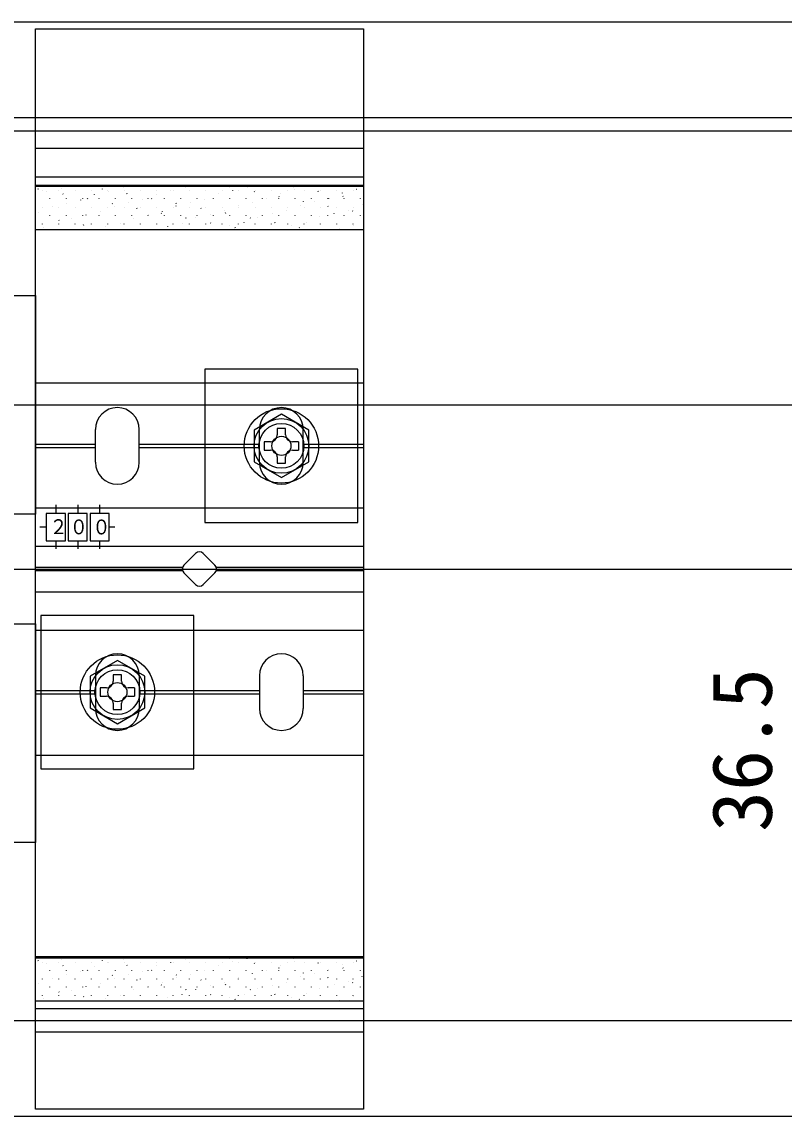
# Model space of a CAD drawing. Units: millimetres, scale not verified. Extents: x -876 to 875, y -1310 to 1303.
# Drawn here: x 431.3 to 570.7, y 793 to 993 of the extents above; entities that cross this region are included whole.
import ezdxf
from ezdxf.enums import TextEntityAlignment as Align

# ---------------------------------------------------------------- set-up
doc = ezdxf.new("R2010")
doc.units = ezdxf.units.MM
doc.header["$LTSCALE"] = 6
for name, color, linetype in [('0-3_YKK_12', 2, 'Continuous'), ('0-4_YKK_13', 4, 'Continuous'), ('0-5_YKK_D', 6, 'Continuous'), ('0-7_YSS_K', 3, 'Continuous')]:
    doc.layers.add(name, color=color, linetype=linetype)
doc.styles.add('ＭＳ ゴシック', font='')
doc.styles.get('ＭＳ ゴシック').set_extended_font_data('MS Gothic')

msp = doc.modelspace()

# ---------------------------------------------------------------- linework, layer by layer
at = {"layer": '0-3_YKK_12'}
for p, q in [((203.62, 993.001), (805, 993.001)), ((678.772, 973.001), (-296.228, 973.001)), ((-296.228, 923.001), (678.772, 923.001)), ((203.62, 793.001), (805, 793.001))]:
    msp.add_line(p, q, dxfattribs=at)
at = {"layer": '0-4_YKK_13'}
for p, q in [((433.772, 969.901), (493.772, 969.901)), ((433.772, 964.704), (493.772, 964.704)), ((433.772, 963.176), (493.772, 963.176)), ((433.772, 955.016), (433.772, 963.176)), ((433.772, 962.989), (493.772, 962.989)), ((434.347, 962.384), (434.292, 962.467)), ((435.071, 962.092), (435.071, 962.142)), ((438.061, 962.092), (438.061, 962.142)), ((438.483, 962.581), (438.48, 962.591)), ((441.051, 962.092), (441.051, 962.142)), ((444.041, 962.092), (444.041, 962.142)), ((446.077, 962.42), (446.022, 962.503)), ((447.031, 962.092), (447.031, 962.142)), ((447.191, 962.059), (447.188, 962.069)), ((449.82, 962.658), (449.817, 962.667)), ((450.021, 962.092), (450.021, 962.142)), ((453.011, 962.092), (453.011, 962.142)), ((456.001, 962.092), (456.001, 962.142)), ((458.528, 962.136), (458.524, 962.145)), ((458.991, 962.092), (458.991, 962.142)), ((461.157, 962.735), (461.153, 962.744)), ((461.981, 962.092), (461.981, 962.142)), ((464.971, 962.092), (464.971, 962.142)), ((467.961, 962.092), (467.961, 962.142)), ((469.332, 962.8), (469.277, 962.883)), ((469.865, 962.212), (469.861, 962.222)), ((470.951, 962.092), (470.951, 962.142)), ((472.493, 962.811), (472.49, 962.821)), ((473.941, 962.092), (473.941, 962.142)), ((476.931, 962.092), (476.931, 962.142)), ((479.921, 962.092), (479.921, 962.142)), ((481.061, 962.836), (481.006, 962.919)), ((481.201, 962.289), (481.198, 962.299)), ((482.911, 962.092), (482.911, 962.142)), ((483.83, 962.888), (483.827, 962.897)), ((485.565, 961.952), (485.509, 962.035)), ((485.901, 962.092), (485.901, 962.142)), ((488.891, 962.092), (488.891, 962.142)), ((491.881, 962.092), (491.881, 962.142)), ((492.538, 962.366), (492.534, 962.375)), ((435.855, 961.983), (435.851, 961.992)), ((436.446, 960.667), (436.446, 960.717)), ((438.85, 961.499), (438.795, 961.582)), ((439.436, 960.667), (439.436, 960.717)), ((442.084, 960.437), (442.08, 960.447)), ((442.426, 960.667), (442.426, 960.717)), ((443.354, 960.615), (443.298, 960.698)), ((444.579, 961.413), (444.576, 961.423)), ((445.416, 960.667), (445.416, 960.717)), ((448.406, 960.667), (448.406, 960.717)), ((450.58, 961.535), (450.525, 961.618)), ((451.396, 960.667), (451.396, 960.717)), ((453.42, 960.514), (453.417, 960.523)), ((454.386, 960.667), (454.386, 960.717)), ((455.083, 960.651), (455.028, 960.734)), ((455.916, 961.49), (455.912, 961.499)), ((457.376, 960.667), (457.376, 960.717)), ((460.366, 960.667), (460.366, 960.717)), ((462.128, 959.992), (462.125, 960.001)), ((463.356, 960.667), (463.356, 960.717)), ((464.757, 960.591), (464.754, 960.6)), ((466.346, 960.667), (466.346, 960.717)), ((467.252, 961.566), (467.249, 961.576)), ((469.336, 960.667), (469.336, 960.717)), ((472.326, 960.667), (472.326, 960.717)), ((473.465, 960.068), (473.461, 960.078)), ((473.835, 961.916), (473.78, 961.999)), ((475.316, 960.667), (475.316, 960.717)), ((476.094, 960.667), (476.09, 960.677)), ((478.338, 961.031), (478.283, 961.115)), ((478.306, 960.667), (478.306, 960.717)), ((478.589, 961.643), (478.586, 961.653)), ((481.296, 960.667), (481.296, 960.717)), ((482.841, 960.147), (482.786, 960.23)), ((484.286, 960.667), (484.286, 960.717)), ((484.801, 960.145), (484.798, 960.154)), ((487.276, 960.667), (487.276, 960.717)), ((487.43, 960.744), (487.427, 960.753)), ((489.926, 961.72), (489.922, 961.729)), ((490.068, 961.067), (490.013, 961.15)), ((490.266, 960.667), (490.266, 960.717)), ((493.256, 960.667), (493.256, 960.717)), ((434.347, 958.216), (434.344, 958.226)), ((435.071, 959.052), (435.071, 959.102)), ((436.843, 959.192), (436.839, 959.202)), ((438.061, 959.052), (438.061, 959.102)), ((439.455, 959.838), (439.451, 959.848)), ((441.051, 959.052), (441.051, 959.102)), ((444.041, 959.052), (444.041, 959.102)), ((445.684, 958.293), (445.681, 958.302)), ((447.031, 959.052), (447.031, 959.102)), ((447.857, 959.73), (447.802, 959.814)), ((448.179, 959.269), (448.176, 959.278)), ((450.021, 959.052), (450.021, 959.102)), ((450.791, 959.915), (450.788, 959.924)), ((452.36, 958.846), (452.305, 958.929)), ((453.011, 959.052), (453.011, 959.102)), ((456.001, 959.052), (456.001, 959.102)), ((456.863, 957.961), (456.808, 958.045)), ((457.021, 958.37), (457.017, 958.379)), ((458.991, 959.052), (458.991, 959.102)), ((459.516, 959.346), (459.513, 959.355)), ((459.586, 959.766), (459.531, 959.85)), ((461.981, 959.052), (461.981, 959.102)), ((464.09, 958.882), (464.034, 958.965)), ((464.971, 959.052), (464.971, 959.102)), ((467.961, 959.052), (467.961, 959.102)), ((468.357, 958.446), (468.354, 958.456)), ((468.593, 957.997), (468.538, 958.081)), ((470.853, 959.422), (470.849, 959.432)), ((470.951, 959.052), (470.951, 959.102)), ((473.941, 959.052), (473.941, 959.102)), ((476.931, 959.052), (476.931, 959.102)), ((479.694, 958.523), (479.691, 958.532)), ((479.921, 959.052), (479.921, 959.102)), ((482.189, 959.499), (482.186, 959.508)), ((482.911, 959.052), (482.911, 959.102)), ((485.901, 959.052), (485.901, 959.102)), ((487.345, 959.262), (487.289, 959.346)), ((488.402, 958.001), (488.398, 958.01)), ((488.891, 959.052), (488.891, 959.102)), ((491.031, 958.6), (491.027, 958.609)), ((491.848, 958.378), (491.793, 958.461)), ((491.881, 959.052), (491.881, 959.102)), ((493.526, 959.576), (493.523, 959.585)), ((435.071, 956.012), (435.071, 956.062)), ((436.446, 957.627), (436.446, 957.677)), ((437.947, 956.072), (437.944, 956.082)), ((438.111, 956.696), (438.056, 956.78)), ((438.061, 956.012), (438.061, 956.062)), ((439.436, 957.627), (439.436, 957.677)), ((440.443, 957.048), (440.439, 957.058)), ((441.051, 956.012), (441.051, 956.062)), ((442.426, 957.627), (442.426, 957.677)), ((443.055, 957.694), (443.052, 957.704)), ((444.041, 956.012), (444.041, 956.062)), ((445.416, 957.627), (445.416, 957.677)), ((447.031, 956.012), (447.031, 956.062)), ((448.406, 957.627), (448.406, 957.677)), ((449.284, 956.149), (449.281, 956.158)), ((450.021, 956.012), (450.021, 956.062)), ((451.396, 957.627), (451.396, 957.677)), ((451.779, 957.125), (451.776, 957.134)), ((453.011, 956.012), (453.011, 956.062)), ((454.386, 957.627), (454.386, 957.677)), ((454.392, 957.771), (454.388, 957.78)), ((456.001, 956.012), (456.001, 956.062)), ((457.376, 957.627), (457.376, 957.677)), ((458.991, 956.012), (458.991, 956.062)), ((460.366, 957.627), (460.366, 957.677)), ((460.621, 956.225), (460.617, 956.235)), ((461.366, 957.077), (461.311, 957.16)), ((461.981, 956.012), (461.981, 956.062)), ((463.116, 957.201), (463.113, 957.211)), ((463.356, 957.627), (463.356, 957.677)), ((464.971, 956.012), (464.971, 956.062)), ((465.728, 957.847), (465.725, 957.857)), ((465.87, 956.192), (465.814, 956.276)), ((466.346, 957.627), (466.346, 957.677)), ((467.961, 956.012), (467.961, 956.062)), ((469.336, 957.627), (469.336, 957.677)), ((470.951, 956.012), (470.951, 956.062)), ((471.957, 956.302), (471.954, 956.312)), ((472.326, 957.627), (472.326, 957.677)), ((473.096, 957.113), (473.041, 957.196)), ((473.941, 956.012), (473.941, 956.062)), ((474.453, 957.278), (474.449, 957.287)), ((475.316, 957.627), (475.316, 957.677)), ((476.931, 956.012), (476.931, 956.062)), ((477.065, 957.924), (477.062, 957.933)), ((477.599, 956.228), (477.544, 956.312)), ((478.306, 957.627), (478.306, 957.677)), ((479.921, 956.012), (479.921, 956.062)), ((481.296, 957.627), (481.296, 957.677)), ((482.911, 956.012), (482.911, 956.062)), ((483.294, 956.379), (483.291, 956.388)), ((484.286, 957.627), (484.286, 957.677)), ((485.789, 957.355), (485.786, 957.364)), ((485.901, 956.012), (485.901, 956.062)), ((487.276, 957.627), (487.276, 957.677)), ((488.891, 956.012), (488.891, 956.062)), ((490.266, 957.627), (490.266, 957.677)), ((491.881, 956.012), (491.881, 956.062)), ((493.256, 957.627), (493.256, 957.677)), ((435.319, 955.473), (435.315, 955.483)), ((442.615, 955.812), (442.559, 955.895)), ((446.655, 955.55), (446.652, 955.559)), ((457.992, 955.627), (457.989, 955.636)), ((466.716, 955.057), (466.713, 955.067)), ((469.329, 955.703), (469.325, 955.713)), ((470.373, 955.308), (470.318, 955.391)), ((478.053, 955.134), (478.05, 955.143)), ((480.665, 955.78), (480.662, 955.789)), ((482.102, 955.344), (482.047, 955.427)), ((489.39, 955.211), (489.386, 955.22)), ((492.002, 955.857), (491.999, 955.866)), ((433.772, 927.001), (493.772, 927.001)), ((444.772, 912.501), (444.772, 918.501)), ((452.772, 912.501), (452.772, 918.501)), ((474.772, 912.501), (474.772, 918.501)), ((479.522, 918.651), (478.022, 918.651)), ((478.022, 918.651), (478.022, 917.501)), ((479.522, 917.501), (479.522, 918.651)), ((482.772, 912.501), (482.772, 918.501)), ((476.772, 916.251), (475.622, 916.251)), ((481.922, 916.251), (480.772, 916.251)), ((481.922, 916.251), (481.922, 914.751)), ((433.772, 915.801), (444.772, 915.801)), ((433.772, 915.201), (444.772, 915.201)), ((452.772, 915.801), (474.772, 915.801)), ((452.772, 915.201), (474.772, 915.201)), ((480.772, 914.751), (481.922, 914.751)), ((482.772, 915.801), (493.772, 915.801)), ((482.772, 915.201), (493.772, 915.201)), ((478.022, 913.501), (478.022, 912.351)), ((478.022, 912.351), (479.522, 912.351)), ((479.522, 912.351), (479.522, 913.501)), ((433.772, 904.151), (493.772, 904.151)), ((437.522, 904.71), (437.522, 903.151)), ((441.522, 904.71), (441.522, 903.151)), ((445.522, 904.71), (445.522, 903.151)), ((435.772, 900.651), (434.601, 900.651)), ((448.306, 900.651), (447.272, 900.651)), ((437.522, 898.151), (437.522, 896.676)), ((441.522, 898.151), (441.522, 896.676)), ((445.522, 898.151), (445.522, 896.676)), ((433.772, 897.151), (493.772, 897.151)), ((460.943, 893.708), (463.065, 895.829)), ((464.479, 895.829), (466.6, 893.708)), ((460.697, 893.301), (433.772, 893.301)), ((433.772, 892.701), (460.697, 892.701)), ((463.065, 890.172), (460.943, 892.293)), ((466.6, 892.293), (464.479, 890.172)), ((493.772, 893.301), (466.847, 893.301)), ((466.847, 892.701), (493.772, 892.701)), ((433.772, 888.851), (493.772, 888.851)), ((433.772, 881.851), (493.772, 881.851)), ((444.772, 873.501), (444.772, 867.501)), ((449.522, 873.651), (448.022, 873.651)), ((448.022, 873.651), (448.022, 872.501)), ((449.522, 872.501), (449.522, 873.651)), ((452.772, 873.501), (452.772, 867.501)), ((474.772, 873.501), (474.772, 867.501)), ((482.772, 873.501), (482.772, 867.501)), ((433.772, 870.801), (444.772, 870.801)), ((433.772, 870.201), (444.772, 870.201)), ((446.772, 871.251), (445.622, 871.251)), ((451.922, 871.251), (450.772, 871.251)), ((451.922, 871.251), (451.922, 869.751)), ((452.772, 870.801), (474.772, 870.801)), ((452.772, 870.201), (474.772, 870.201)), ((482.772, 870.801), (493.772, 870.801)), ((482.772, 870.201), (493.772, 870.201)), ((448.022, 868.501), (448.022, 867.351)), ((449.522, 867.351), (449.522, 868.501)), ((450.772, 869.751), (451.922, 869.751)), ((448.022, 867.351), (449.522, 867.351)), ((433.772, 859.001), (493.772, 859.001)), ((433.772, 813.982), (433.772, 822.203)), ((433.772, 822.203), (493.772, 822.203)), ((433.772, 821.955), (493.772, 821.955)), ((434.347, 821.35), (434.292, 821.433)), ((435.071, 821.058), (435.071, 821.108)), ((435.855, 820.949), (435.851, 820.958)), ((438.061, 821.058), (438.061, 821.108)), ((438.483, 821.548), (438.48, 821.557)), ((438.85, 820.466), (438.795, 820.549)), ((441.051, 821.058), (441.051, 821.108)), ((444.041, 821.058), (444.041, 821.108)), ((444.579, 820.38), (444.576, 820.389)), ((446.077, 821.386), (446.022, 821.469)), ((447.031, 821.058), (447.031, 821.108)), ((447.191, 821.026), (447.188, 821.035)), ((449.82, 821.624), (449.817, 821.634)), ((450.021, 821.058), (450.021, 821.108)), ((450.58, 820.501), (450.525, 820.585)), ((453.011, 821.058), (453.011, 821.108)), ((455.916, 820.456), (455.912, 820.466)), ((456.001, 821.058), (456.001, 821.108)), ((458.528, 821.102), (458.524, 821.112)), ((458.991, 821.058), (458.991, 821.108)), ((461.157, 821.701), (461.153, 821.711)), ((461.981, 821.058), (461.981, 821.108)), ((464.971, 821.058), (464.971, 821.108)), ((467.252, 820.533), (467.249, 820.542)), ((467.961, 821.058), (467.961, 821.108)), ((469.332, 821.766), (469.277, 821.85)), ((469.865, 821.179), (469.861, 821.188)), ((470.951, 821.058), (470.951, 821.108)), ((472.493, 821.778), (472.49, 821.787)), ((473.835, 820.882), (473.78, 820.965)), ((473.941, 821.058), (473.941, 821.108)), ((476.931, 821.058), (476.931, 821.108)), ((478.338, 819.998), (478.283, 820.081)), ((478.589, 820.61), (478.586, 820.619)), ((479.921, 821.058), (479.921, 821.108)), ((481.061, 821.802), (481.006, 821.886)), ((481.201, 821.256), (481.198, 821.265)), ((482.911, 821.058), (482.911, 821.108)), ((483.83, 821.854), (483.827, 821.864)), ((485.565, 820.918), (485.509, 821.001)), ((485.901, 821.058), (485.901, 821.108)), ((488.891, 821.058), (488.891, 821.108)), ((489.926, 820.686), (489.922, 820.696)), ((490.068, 820.034), (490.013, 820.117)), ((491.881, 821.058), (491.881, 821.108)), ((492.538, 821.332), (492.534, 821.342)), ((435.071, 818.018), (435.071, 818.068)), ((436.446, 819.633), (436.446, 819.683)), ((436.843, 818.159), (436.839, 818.168)), ((438.061, 818.018), (438.061, 818.068)), ((439.436, 819.633), (439.436, 819.683)), ((439.455, 818.805), (439.451, 818.814)), ((441.051, 818.018), (441.051, 818.068)), ((442.084, 819.404), (442.08, 819.413)), ((442.426, 819.633), (442.426, 819.683)), ((443.354, 819.581), (443.298, 819.664)), ((444.041, 818.018), (444.041, 818.068)), ((445.416, 819.633), (445.416, 819.683)), ((447.031, 818.018), (447.031, 818.068)), ((447.857, 818.697), (447.802, 818.78)), ((448.179, 818.235), (448.176, 818.245)), ((448.406, 819.633), (448.406, 819.683)), ((450.021, 818.018), (450.021, 818.068)), ((450.791, 818.881), (450.788, 818.891)), ((451.396, 819.633), (451.396, 819.683)), ((453.011, 818.018), (453.011, 818.068)), ((453.42, 819.48), (453.417, 819.49)), ((454.386, 819.633), (454.386, 819.683)), ((455.083, 819.617), (455.028, 819.7)), ((456.001, 818.018), (456.001, 818.068)), ((457.376, 819.633), (457.376, 819.683)), ((458.991, 818.018), (458.991, 818.068)), ((459.516, 818.312), (459.513, 818.321)), ((459.586, 818.733), (459.531, 818.816)), ((460.366, 819.633), (460.366, 819.683)), ((461.981, 818.018), (461.981, 818.068)), ((462.128, 818.958), (462.125, 818.967)), ((463.356, 819.633), (463.356, 819.683)), ((464.757, 819.557), (464.754, 819.566)), ((464.971, 818.018), (464.971, 818.068)), ((466.346, 819.633), (466.346, 819.683)), ((467.961, 818.018), (467.961, 818.068)), ((469.336, 819.633), (469.336, 819.683)), ((470.853, 818.389), (470.849, 818.398)), ((470.951, 818.018), (470.951, 818.068)), ((472.326, 819.633), (472.326, 819.683)), ((473.465, 819.035), (473.461, 819.044)), ((473.941, 818.018), (473.941, 818.068)), ((475.316, 819.633), (475.316, 819.683)), ((476.094, 819.634), (476.09, 819.643)), ((476.931, 818.018), (476.931, 818.068)), ((478.306, 819.633), (478.306, 819.683)), ((479.921, 818.018), (479.921, 818.068)), ((481.296, 819.633), (481.296, 819.683)), ((482.189, 818.465), (482.186, 818.475)), ((482.841, 819.113), (482.786, 819.196)), ((482.911, 818.018), (482.911, 818.068)), ((484.286, 819.633), (484.286, 819.683)), ((484.801, 819.111), (484.798, 819.121)), ((485.901, 818.018), (485.901, 818.068)), ((487.276, 819.633), (487.276, 819.683)), ((487.345, 818.229), (487.289, 818.312)), ((487.43, 819.71), (487.427, 819.72)), ((488.891, 818.018), (488.891, 818.068)), ((490.266, 819.633), (490.266, 819.683)), ((491.881, 818.018), (491.881, 818.068)), ((493.256, 819.633), (493.256, 819.683)), ((493.526, 818.542), (493.523, 818.551)), ((434.347, 817.183), (434.344, 817.192)), ((436.446, 816.593), (436.446, 816.643)), ((439.436, 816.593), (439.436, 816.643)), ((440.443, 816.015), (440.439, 816.024)), ((442.426, 816.593), (442.426, 816.643)), ((443.055, 816.661), (443.052, 816.67)), ((445.416, 816.593), (445.416, 816.643)), ((445.684, 817.259), (445.681, 817.269)), ((448.406, 816.593), (448.406, 816.643)), ((451.396, 816.593), (451.396, 816.643)), ((451.779, 816.091), (451.776, 816.101)), ((452.36, 817.812), (452.305, 817.896)), ((454.386, 816.593), (454.386, 816.643)), ((454.392, 816.737), (454.388, 816.747)), ((456.863, 816.928), (456.808, 817.011)), ((457.021, 817.336), (457.017, 817.345)), ((457.376, 816.593), (457.376, 816.643)), ((460.366, 816.593), (460.366, 816.643)), ((461.366, 816.043), (461.311, 816.127)), ((463.116, 816.168), (463.113, 816.177)), ((463.356, 816.593), (463.356, 816.643)), ((464.09, 817.848), (464.034, 817.932)), ((465.728, 816.814), (465.725, 816.823)), ((466.346, 816.593), (466.346, 816.643)), ((468.357, 817.413), (468.354, 817.422)), ((468.593, 816.964), (468.538, 817.047)), ((469.336, 816.593), (469.336, 816.643)), ((472.326, 816.593), (472.326, 816.643)), ((473.096, 816.079), (473.041, 816.163)), ((474.453, 816.244), (474.449, 816.254)), ((475.316, 816.593), (475.316, 816.643)), ((477.065, 816.89), (477.062, 816.9)), ((478.306, 816.593), (478.306, 816.643)), ((479.694, 817.489), (479.691, 817.499)), ((481.296, 816.593), (481.296, 816.643)), ((484.286, 816.593), (484.286, 816.643)), ((485.789, 816.321), (485.786, 816.331)), ((487.276, 816.593), (487.276, 816.643)), ((488.402, 816.967), (488.398, 816.977)), ((490.266, 816.593), (490.266, 816.643)), ((491.031, 817.566), (491.027, 817.575)), ((491.848, 817.344), (491.793, 817.428)), ((493.256, 816.593), (493.256, 816.643)), ((435.071, 814.978), (435.071, 815.028)), ((435.319, 814.44), (435.315, 814.449)), ((437.947, 815.039), (437.944, 815.048)), ((438.111, 815.663), (438.056, 815.746)), ((438.061, 814.978), (438.061, 815.028)), ((441.051, 814.978), (441.051, 815.028)), ((442.615, 814.778), (442.559, 814.862)), ((444.041, 814.978), (444.041, 815.028)), ((446.655, 814.516), (446.652, 814.526)), ((447.031, 814.978), (447.031, 815.028)), ((449.284, 815.115), (449.281, 815.125)), ((450.021, 814.978), (450.021, 815.028)), ((453.011, 814.978), (453.011, 815.028)), ((456.001, 814.978), (456.001, 815.028)), ((457.992, 814.593), (457.989, 814.602)), ((458.991, 814.978), (458.991, 815.028)), ((460.621, 815.192), (460.617, 815.201)), ((461.981, 814.978), (461.981, 815.028)), ((464.971, 814.978), (464.971, 815.028)), ((465.87, 815.159), (465.814, 815.242)), ((466.716, 814.024), (466.713, 814.033)), ((467.961, 814.978), (467.961, 815.028)), ((469.329, 814.67), (469.325, 814.679)), ((470.373, 814.274), (470.318, 814.358)), ((470.951, 814.978), (470.951, 815.028)), ((471.957, 815.269), (471.954, 815.278)), ((473.941, 814.978), (473.941, 815.028)), ((476.931, 814.978), (476.931, 815.028)), ((477.599, 815.195), (477.544, 815.278)), ((478.053, 814.1), (478.05, 814.11)), ((479.921, 814.978), (479.921, 815.028)), ((480.665, 814.746), (480.662, 814.756)), ((482.102, 814.31), (482.047, 814.394)), ((482.911, 814.978), (482.911, 815.028)), ((483.294, 815.345), (483.291, 815.355)), ((485.901, 814.978), (485.901, 815.028)), ((488.891, 814.978), (488.891, 815.028)), ((489.39, 814.177), (489.386, 814.186)), ((491.881, 814.978), (491.881, 815.028)), ((492.002, 814.823), (491.999, 814.832)), ((433.772, 812.677), (493.772, 812.677)), ((433.772, 808.401), (493.772, 808.401))]:
    msp.add_line(p, q, dxfattribs=at)
for points in [[(493.772, 991.701), (493.772, 794.301), (433.772, 794.301), (433.772, 991.701)], [(433.772, 943.001), (433.772, 903.001), (393.772, 903.001), (393.772, 943.001)], [(464.772, 929.501), (464.772, 901.501), (492.772, 901.501), (492.772, 929.501)], [(483.772, 918.387), (478.772, 921.274), (473.772, 918.387), (473.772, 912.614), (478.772, 909.727), (483.772, 912.614)], [(435.772, 898.151), (439.272, 898.151), (439.272, 903.151), (435.772, 903.151)], [(439.772, 898.151), (443.272, 898.151), (443.272, 903.151), (439.772, 903.151)], [(443.772, 898.151), (447.272, 898.151), (447.272, 903.151), (443.772, 903.151)], [(434.772, 884.501), (434.772, 856.501), (462.772, 856.501), (462.772, 884.501)], [(433.772, 883.001), (433.772, 843.001), (393.772, 843.001), (393.772, 883.001)], [(453.772, 873.387), (448.772, 876.274), (443.772, 873.387), (443.772, 867.614), (448.772, 864.727), (453.772, 867.614)]]:
    msp.add_lwpolyline(points, close=True, dxfattribs=at)
for points in [[(493.772, 963.176), (493.772, 955.016), (433.772, 955.016)], [(475.622, 916.251), (475.622, 914.751), (476.772, 914.751)], [(445.622, 871.251), (445.622, 869.751), (446.772, 869.751)], [(493.772, 822.203), (493.772, 813.982), (433.772, 813.982)]]:
    msp.add_lwpolyline(points, dxfattribs=at)
for centre, radius in [((478.772, 915.501), 6.8), ((478.772, 915.501), 5), ((478.772, 915.501), 4.1), ((478.772, 915.501), 1.75), ((448.772, 870.501), 6.8), ((448.772, 870.501), 5), ((448.772, 870.501), 4.1), ((448.772, 870.501), 1.75)]:
    msp.add_circle(centre, radius, dxfattribs=at)
for centre, radius, start, end in [((448.772, 918.501), 4, 0, 180), ((478.772, 918.501), 4, 0, 180), ((476.772, 917.501), 1.25, 270, 0), ((480.772, 917.501), 1.25, 180, 270), ((476.772, 913.501), 1.25, 0, 90), ((480.772, 913.501), 1.25, 90, 180), ((448.772, 912.501), 4, 180, 0), ((478.772, 912.501), 4, 180, 0), ((463.772, 895.122), 1, 45, 135), ((461.65, 893.001), 1, 135, 225), ((465.893, 893.001), 1, 315, 45), ((463.772, 890.879), 1, 225, 315), ((448.772, 873.501), 4, 0, 180), ((478.772, 873.501), 4, 0, 180), ((446.772, 872.501), 1.25, 270, 0), ((450.772, 872.501), 1.25, 180, 270), ((446.772, 868.501), 1.25, 0, 90), ((450.772, 868.501), 1.25, 90, 180), ((448.772, 867.501), 4, 180, 0), ((478.772, 867.501), 4, 180, 0)]:
    msp.add_arc(centre, radius, start, end, dxfattribs=at)
at = {"layer": '0-7_YSS_K'}
for p, q in [((-298.728, 975.501), (805, 975.501)), ((-216.228, 893.001), (808, 893.001)), ((-133.728, 810.501), (805, 810.501))]:
    msp.add_line(p, q, dxfattribs=at)

# ---------------------------------------------------------------- texts
at = {"layer": '0-4_YKK_13', "style": 'ＭＳ ゴシック', "width": 0.9}
for s, p in [('２', (436.366, 898.569)), ('０', (440.054, 898.529)), ('０', (444.191, 898.51))]:
    msp.add_text(s, height=2.711, dxfattribs=at).set_placement(p, align=Align.BOTTOM_LEFT)
at = {"layer": '0-5_YKK_D', "style": 'ＭＳ ゴシック'}
msp.add_text('36.5', height=11, rotation=90, dxfattribs=at).set_placement((571.772, 844.949), align=Align.BOTTOM_LEFT)

doc.saveas('drawing.dxf')
